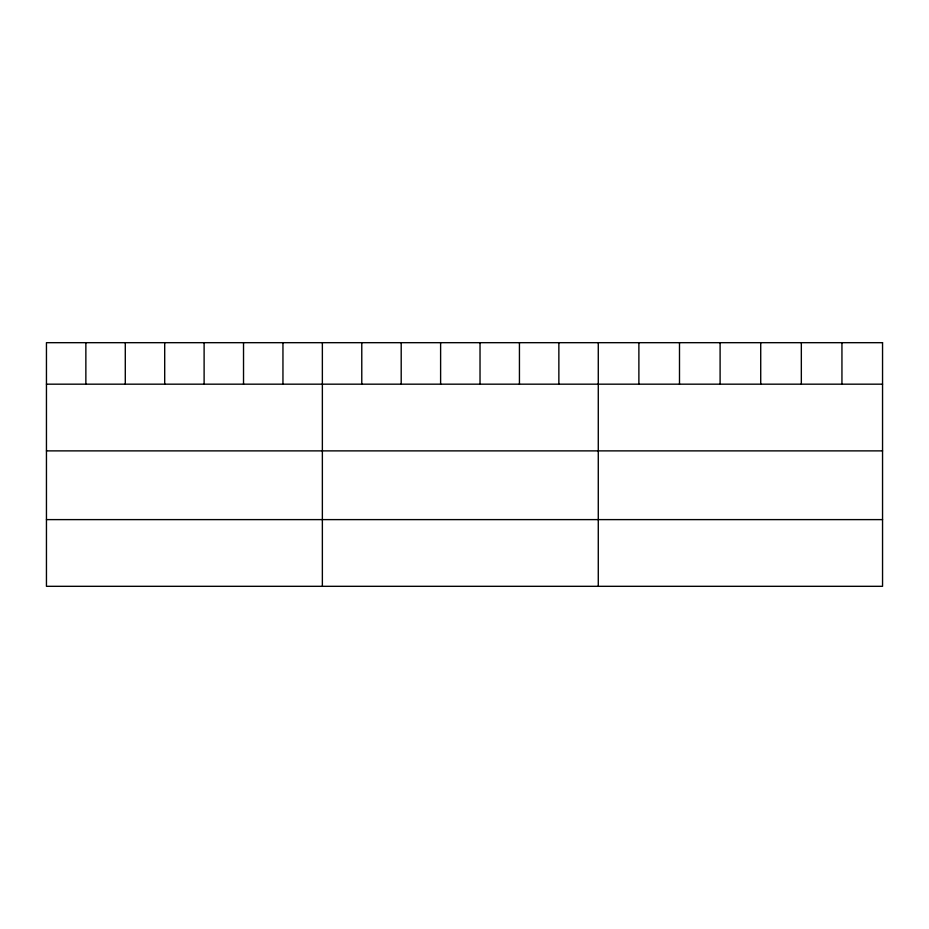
<?xml version="1.0" encoding="UTF-8"?>
<svg xmlns="http://www.w3.org/2000/svg" width="929" height="929" viewBox="0 0 929 929"><rect width="100%" height="100%" fill="white"/><g stroke="black" fill="none" stroke-linecap="round" stroke-linejoin="round"><path stroke-width="1.39" d="M46.45 384.176L882.55 384.176M46.45 450.879L882.55 450.879M46.45 519.613L882.55 519.613M841.941 342.685L841.941 384.176M801.332 342.685L801.332 384.176M760.723 342.685L760.723 384.176M720.103 342.685L720.103 384.176M679.494 342.685L679.494 384.176M638.885 342.685L638.885 384.176M598.276 342.685L598.276 586.315M558.863 342.685L558.863 384.176M519.439 342.685L519.439 384.176M480.026 342.685L480.026 384.176M440.613 342.685L440.613 384.176M401.2 342.685L401.2 384.176M361.776 342.685L361.776 384.176M322.363 342.685L322.363 586.315M282.95 342.685L282.95 384.176M243.526 342.685L243.526 384.176M204.113 342.685L204.113 384.176M164.7 342.685L164.7 384.176M125.287 342.685L125.287 384.176M85.863 342.685L85.863 384.176M882.55 342.685L46.45 342.685L46.45 586.315L882.55 586.315L882.55 342.685"/></g></svg>
